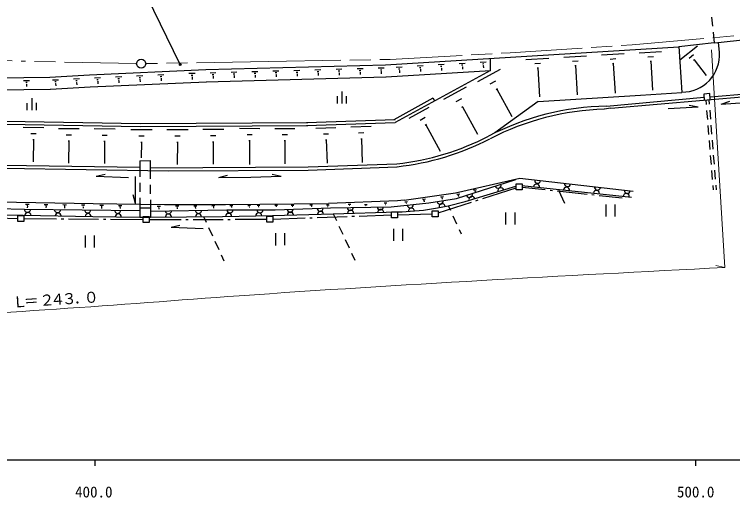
# Model space of a CAD drawing. Units: millimetres, scale not verified. Extents: x 40000 to 680000, y 20000 to 380000.
# Drawn here: x 454628 to 574153, y 198715 to 279121 of the extents above; entities that cross this region are included whole.
import ezdxf
from ezdxf.enums import TextEntityAlignment as Align

# ---------------------------------------------------------------- set-up
doc = ezdxf.new("R2010")
doc.units = ezdxf.units.MM
doc.header["$LTSCALE"] = 1000
doc.linetypes.add('CHAIN', pattern=[18.5, 12, -1.5, 3.5, -1.5])
for name, color, linetype, lineweight in [('M-BGD', 7, 'Continuous', 25), ('M-BMK', 2, 'CHAIN', 13), ('M-BMK-ROW', 30, 'Continuous', 25), ('M-BMK-SRVR', 3, 'Continuous', 25), ('M-STR-HTXT', 7, 'Continuous', 13), ('M-STR-STR1', 1, 'Continuous', 25), ('M-STR-STRC', 7, 'Continuous', 25), ('M-TTL-BAND', 7, 'Continuous', 25)]:
    doc.layers.add(name, color=color, linetype=linetype, lineweight=lineweight)
doc.styles.add('ＭＳ ゴシック', font='')
doc.styles.get('ＭＳ ゴシック').set_extended_font_data('MS Gothic')

msp = doc.modelspace()

# ---------------------------------------------------------------- linework, layer by layer
at = {"layer": 'M-BGD'}
for p, q in [((516377, 270734), (565204, 273718)), ((565204, 273778), (565702, 266128)), ((565208, 273718), (565204, 273718)), ((571081, 274380), (565208, 273718)), ((565346, 271575), (568288, 273871)), ((571081, 274380), (571082, 274375)), ((571955, 272814), (571813, 274456)), ((552317, 272363), (556082, 272587)), ((558575, 272740), (562320, 272964)), ((533833, 269790), (533871, 271803)), ((539739, 271619), (543545, 271843)), ((546038, 271996), (549823, 272220)), ((547501, 271317), (548452, 271378)), ((553779, 271693), (554721, 271755)), ((560028, 272070), (560959, 272131)), ((560419, 271340), (560660, 271360)), ((560540, 271350), (560825, 266533)), ((566908, 271847), (567639, 272419)), ((567640, 271477), (567820, 271618)), ((567730, 271547), (569735, 268976)), ((486504, 269922), (516377, 270734)), ((511650, 270098), (512652, 270129)), ((515155, 270202), (516157, 270223)), ((518150, 270335), (519151, 270396)), ((521644, 270549), (522646, 270610)), ((522045, 270269), (522286, 270289)), ((525149, 270763), (526141, 270824)), ((525540, 270483), (525780, 270503)), ((525650, 270193), (525711, 270193)), ((525681, 270193), (525701, 269802)), ((528634, 270967), (529635, 271028)), ((529025, 270697), (529275, 270707)), ((529145, 270407), (529205, 270407)), ((529175, 270407), (529196, 270016)), ((532129, 271181), (533120, 271242)), ((532520, 270911), (532770, 270921)), ((532630, 270610), (532690, 270620)), ((532660, 270620), (532691, 270230)), ((541212, 270940), (542163, 271001)), ((541613, 270199), (541854, 270219)), ((541734, 270209), (542019, 265422)), ((547902, 270586), (548142, 270596)), ((548022, 270596), (548308, 265729)), ((554171, 270963), (554411, 270983)), ((554291, 270973), (554586, 265986)), ((467137, 269062), (486504, 269922)), ((474979, 268909), (476000, 268960)), ((478504, 269083), (479525, 269134)), ((483671, 269319), (484692, 269340)), ((484062, 269019), (484312, 269029)), ((487186, 269412), (488177, 269443)), ((487567, 269132), (487807, 269133)), ((490681, 269516), (491662, 269537)), ((491052, 269226), (491302, 269236)), ((491152, 268936), (491222, 268936)), ((491192, 268936), (491203, 268545)), ((494166, 269610), (495157, 269641)), ((494547, 269320), (494797, 269330)), ((494647, 269029), (494707, 269030)), ((494677, 269030), (494687, 268639)), ((497661, 269704), (498652, 269735)), ((498042, 269423), (498292, 269424)), ((498142, 269123), (498202, 269123)), ((498172, 269123), (498182, 268743)), ((501156, 269807), (502147, 269838)), ((501536, 269517), (501787, 269527)), ((501637, 269227), (501707, 269227)), ((501667, 269227), (501677, 268836)), ((504651, 269901), (505652, 269932)), ((505031, 269621), (505282, 269621)), ((505142, 269321), (505202, 269321)), ((505172, 269321), (505182, 268930)), ((508155, 270005), (509147, 270036)), ((508536, 269715), (508787, 269725)), ((508637, 269414), (508697, 269414)), ((508667, 269414), (508677, 269024)), ((512031, 269808), (512282, 269819)), ((512142, 269518), (512202, 269518)), ((512172, 269518), (512182, 269117)), ((515536, 269912), (515787, 269912)), ((515637, 269612), (515707, 269612)), ((515677, 269612), (515687, 269211)), ((516499, 268741), (533833, 269790)), ((533833, 269790), (518009, 261152)), ((518540, 270065), (518791, 270076)), ((518661, 269765), (518721, 269775)), ((518691, 269775), (518711, 269374)), ((522156, 269979), (522216, 269989)), ((522186, 269979), (522206, 269588)), ((531762, 267936), (535545, 270002)), ((427041, 268159), (460528, 268684)), ((456152, 268119), (457154, 268130)), ((456533, 267819), (456784, 267829)), ((460949, 268204), (461951, 268255)), ((461340, 267924), (461591, 267934)), ((464454, 268378), (465456, 268429)), ((464845, 268098), (465095, 268108)), ((464956, 267797), (465016, 267808)), ((464986, 267808), (465006, 267397)), ((467230, 267059), (486597, 267920)), ((467959, 268562), (468970, 268603)), ((468350, 268272), (468600, 268282)), ((468460, 267971), (468520, 267981)), ((468490, 267981), (468511, 267561)), ((471464, 268735), (472485, 268787)), ((471865, 268445), (472115, 268456)), ((471975, 268145), (472035, 268155)), ((472005, 268145), (472026, 267735)), ((475380, 268619), (475630, 268640)), ((475490, 268319), (475550, 268329)), ((475520, 268319), (475541, 267898)), ((478905, 268793), (479155, 268813)), ((479015, 268493), (479075, 268503)), ((479045, 268493), (479066, 268062)), ((484162, 268718), (484232, 268718)), ((484192, 268718), (484213, 268308)), ((486556, 267920), (516429, 268731)), ((487667, 268832), (487727, 268832)), ((487697, 268832), (487708, 268452)), ((533805, 267577), (534746, 268089)), ((429486, 266199), (460560, 266681)), ((456634, 267529), (456694, 267529)), ((456664, 267529), (456674, 267128)), ((460650, 266692), (467260, 267059)), ((461451, 267634), (461511, 267634)), ((461481, 267634), (461501, 267233)), ((526086, 264996), (529870, 267062)), ((534777, 266637), (535017, 266767)), ((534897, 266697), (537386, 262133)), ((508317, 265485), (508318, 264283)), ((509118, 266287), (509120, 264284)), ((509921, 264285), (509920, 265487)), ((541769, 264601), (558803, 265690)), ((553898, 263502), (577780, 265579)), ((558803, 265690), (565702, 266128)), ((570349, 265942), (569348, 265851)), ((569348, 265851), (569439, 264850)), ((570430, 264941), (570349, 265942)), ((570390, 265391), (577740, 266040)), ((456724, 264374), (456725, 263172)), ((457524, 265176), (457526, 263173)), ((458327, 263174), (458326, 264376)), ((524284, 265154), (517768, 261592)), ((524284, 265154), (524534, 264724)), ((528120, 264627), (529071, 265149)), ((541769, 264601), (534584, 259386)), ((553187, 263862), (569398, 265320)), ((569439, 264850), (570430, 264941)), ((569689, 264880), (569751, 264118)), ((570190, 264920), (570251, 264163)), ((572254, 264191), (573675, 264684)), ((572254, 264191), (577601, 264577)), ((520341, 261855), (523664, 263671)), ((529102, 263687), (529332, 263817)), ((529212, 263757), (531710, 259193)), ((553898, 263502), (552797, 263350)), ((563402, 263461), (568399, 263717)), ((566926, 264026), (568399, 263717)), ((569831, 263121), (569951, 261626)), ((570331, 263167), (570452, 261672)), ((522134, 261537), (522965, 261998)), ((453196, 260846), (475608, 260488)), ((453205, 261346), (475608, 260989)), ((475598, 260989), (503468, 261117)), ((475608, 260488), (503478, 260616)), ((503237, 261107), (517998, 261653)), ((503248, 260606), (518009, 261152)), ((522986, 260706), (523196, 260827)), ((523096, 260767), (525494, 256373)), ((570032, 260629), (570152, 259134)), ((570532, 260675), (570653, 259180)), ((456100, 260338), (459515, 260321)), ((461949, 260133), (465414, 260117)), ((467908, 260109), (471413, 260083)), ((473996, 259965), (477542, 259949)), ((480005, 259992), (483540, 259975)), ((485994, 260018), (489459, 260001)), ((492072, 260164), (495477, 260148)), ((497961, 260140), (501316, 260123)), ((504791, 260167), (508105, 260291)), ((510619, 260383), (513984, 260507)), ((511922, 259413), (512763, 259444)), ((457373, 259308), (458234, 259298)), ((457695, 258276), (457905, 258277)), ((457795, 258276), (457779, 254561)), ((463242, 259093), (464113, 259084)), ((469221, 259049), (470092, 259040)), ((475319, 258895), (476211, 258896)), ((481328, 258921), (482209, 258922)), ((487287, 258978), (488158, 258968)), ((493345, 259134), (494196, 259135)), ((499214, 259120), (500055, 259121)), ((506073, 259217), (506895, 259248)), ((506415, 258236), (506625, 258246)), ((506525, 258246), (506669, 254381)), ((512273, 258422), (512484, 258422)), ((512383, 258422), (512528, 254477)), ((570733, 258183), (570854, 256688)), ((463563, 258052), (463784, 258052)), ((463674, 258052), (463657, 254337)), ((469542, 257998), (469762, 257998)), ((469652, 257998), (469636, 254293)), ((475651, 257834), (475871, 257834)), ((475761, 257834), (475744, 255240)), ((481650, 257860), (481880, 257860)), ((481760, 257860), (481744, 254165)), ((487608, 257926), (487828, 257927)), ((487718, 257926), (487702, 254181)), ((493657, 258113), (493867, 258113)), ((493767, 258113), (493741, 254167)), ((499525, 258119), (499735, 258119)), ((499635, 258119), (499609, 254263)), ((570233, 258137), (570353, 256642)), ((475494, 254769), (477226, 254781)), ((475494, 254769), (475496, 253197)), ((477226, 254781), (477238, 253169)), ((570433, 255645), (570554, 254150)), ((570934, 255691), (571055, 254196)), ((452873, 253555), (480303, 253112)), ((452882, 254055), (475495, 253698)), ((477238, 253600), (503505, 253726)), ((503505, 253726), (518266, 254272)), ((503516, 253226), (518287, 253772)), ((468256, 252178), (469718, 252520)), ((475496, 253197), (475500, 252113)), ((477238, 253169), (477244, 251774)), ((480303, 253112), (503516, 253226)), ((488646, 251969), (490087, 252381)), ((497548, 252529), (499010, 252180)), ((570634, 253153), (570755, 251658)), ((571135, 253199), (571256, 251704)), ((468256, 252178), (473614, 252004)), ((474760, 247628), (474766, 252125)), ((475505, 251113), (475512, 249613)), ((488646, 251969), (494003, 252054)), ((494003, 252054), (499010, 252180)), ((528045, 249425), (538718, 251860)), ((528216, 248464), (538067, 251649)), ((538718, 251860), (557617, 249716)), ((477248, 250774), (477254, 249274)), ((529629, 247995), (538068, 250517)), ((530999, 249919), (531509, 249990)), ((531209, 249789), (531339, 249809)), ((539070, 250648), (557318, 248714)), ((545189, 249853), (546183, 247721)), ((570835, 250661), (570896, 249900)), ((571336, 250707), (571397, 249950)), ((474760, 247628), (474378, 249080)), ((475516, 248613), (475521, 247529)), ((519474, 248235), (528045, 249425)), ((525522, 248772), (526043, 248842)), ((525733, 248642), (525863, 248652)), ((528236, 249195), (528746, 249266)), ((528446, 249065), (528576, 249085)), ((528516, 248915), (528546, 248915)), ((528536, 248915), (528546, 248795)), ((531280, 249649), (531310, 249649)), ((531300, 249649), (531320, 249529)), ((447310, 248041), (467730, 247651)), ((456494, 247560), (457105, 247550)), ((459608, 247513), (460199, 247503)), ((462703, 247466), (463284, 247456)), ((465787, 247419), (466368, 247410)), ((467730, 247651), (479617, 247473)), ((475521, 247529), (475522, 246868)), ((477259, 248274), (477265, 246880)), ((479617, 247473), (489772, 247493)), ((489772, 247493), (506886, 247651)), ((503822, 247448), (504263, 247458)), ((518392, 248124), (506886, 247651)), ((510181, 247534), (510622, 247535)), ((512905, 247487), (513346, 247497)), ((516190, 247751), (516620, 247771)), ((516360, 247631), (516470, 247641)), ((516410, 247501), (516430, 247511)), ((517352, 247121), (523620, 247748)), ((519474, 248235), (518392, 248124)), ((519594, 247944), (520025, 248005)), ((519775, 247835), (519885, 247855)), ((519835, 247714), (519865, 247714)), ((519845, 247714), (519855, 247704)), ((522518, 248348), (523029, 248419)), ((522729, 248218), (522859, 248238)), ((522799, 248068), (522829, 248078)), ((522819, 248078), (522839, 247928)), ((523620, 247748), (528216, 248464)), ((525803, 248492), (525843, 248492)), ((525823, 248492), (525843, 248371)), ((526836, 247271), (529629, 247995)), ((553053, 247478), (553055, 245475)), ((554555, 247479), (554557, 245477)), ((450366, 246832), (456305, 246698)), ((456305, 246698), (475522, 246478)), ((456724, 247380), (456875, 247380)), ((456775, 247199), (456815, 247200)), ((456795, 247200), (456785, 246949)), ((459829, 247333), (459969, 247333)), ((459879, 247153), (459919, 247153)), ((459899, 247153), (459889, 246922)), ((462913, 247286), (463064, 247286)), ((462974, 247116), (463004, 247116)), ((462994, 247116), (462984, 246895)), ((466008, 247249), (466148, 247239)), ((466058, 247069), (466088, 247069)), ((466068, 247069), (466068, 246868)), ((468872, 247372), (469433, 247363)), ((469082, 247202), (469223, 247192)), ((469133, 247032), (469163, 247032)), ((469153, 247032), (469143, 246832)), ((471936, 247325), (472497, 247316)), ((472147, 247155), (472287, 247155)), ((472197, 246985), (472227, 246985)), ((472217, 246985), (472207, 246805)), ((477265, 246880), (475522, 246868)), ((475522, 246868), (475524, 245376)), ((477265, 246880), (477266, 245398)), ((477265, 246379), (490003, 246592)), ((478386, 247212), (478947, 247222)), ((478596, 247051), (478736, 247052)), ((478657, 246881), (478687, 246881)), ((478667, 246881), (478667, 246711)), ((481450, 247245), (481981, 247245)), ((481651, 247085), (481781, 247085)), ((481701, 246924), (481731, 246924)), ((481721, 246924), (481721, 246774)), ((484485, 247268), (485005, 247268)), ((484675, 247118), (484805, 247118)), ((484725, 246958), (484765, 246958)), ((484745, 246958), (484745, 246837)), ((487499, 247291), (488000, 247301)), ((487689, 247141), (487819, 247141)), ((487739, 246991), (487770, 247001)), ((487760, 246991), (487760, 246901)), ((490003, 246592), (498015, 246601)), ((490503, 247314), (490984, 247324)), ((490684, 247174), (490804, 247174)), ((490734, 247034), (490764, 247034)), ((490744, 247034), (490744, 246964)), ((493487, 247347), (493948, 247348)), ((493658, 247207), (493778, 247207)), ((493708, 247067), (493738, 247067)), ((493718, 247067), (493718, 247027)), ((495020, 247359), (495470, 247359)), ((495190, 247229), (495310, 247229)), ((495240, 247088), (495260, 247088)), ((495250, 247088), (495250, 247058)), ((497974, 247392), (498414, 247402)), ((498015, 246601), (507258, 246920)), ((498144, 247262), (498254, 247262)), ((498184, 247132), (498214, 247132)), ((498194, 247132), (498194, 247122)), ((500698, 247354), (501138, 247355)), ((500868, 247224), (500978, 247225)), ((500908, 247084), (500938, 247084)), ((500918, 247084), (500918, 247074)), ((503993, 247318), (504103, 247318)), ((504033, 247188), (504063, 247188)), ((504053, 247188), (504053, 247178)), ((506546, 247410), (506987, 247411)), ((506717, 247280), (506827, 247281)), ((506757, 247140), (506787, 247150)), ((506767, 247150), (506767, 247130)), ((507258, 246920), (517352, 247121)), ((507679, 245949), (518294, 246261)), ((510352, 247404), (510462, 247404)), ((510392, 247274), (510422, 247274)), ((510402, 247274), (510402, 247254)), ((513066, 247357), (513176, 247357)), ((513116, 247227), (513136, 247227)), ((513126, 247227), (513126, 247217)), ((518294, 246261), (519155, 246282)), ((519155, 246282), (520477, 246353)), ((520477, 246353), (522730, 246566)), ((522730, 246566), (525013, 246949)), ((524144, 245425), (524143, 246427)), ((525013, 246949), (526836, 247271)), ((526836, 247271), (527177, 246525)), ((445830, 245826), (456085, 245707)), ((456085, 245707), (467682, 245478)), ((467682, 245478), (475524, 245376)), ((475524, 245376), (477266, 245398)), ((477266, 245398), (489283, 245490)), ((486089, 245507), (486534, 244545)), ((489283, 245490), (497565, 245639)), ((497565, 245639), (507679, 245949)), ((507679, 245949), (508206, 244816)), ((527593, 245616), (528216, 244252)), ((536380, 246169), (536382, 244166)), ((537883, 246171), (537885, 244168)), ((480713, 243689), (482174, 244031)), ((508628, 243909), (509260, 242549)), ((480713, 243689), (486071, 243514)), ((486954, 243638), (487585, 242277)), ((498059, 242695), (498061, 240692)), ((499561, 242697), (499563, 240694)), ((517716, 243456), (517718, 241453)), ((519218, 243458), (519220, 241455)), ((528632, 243342), (528973, 242596)), ((466404, 242322), (466406, 240319)), ((467906, 242324), (467908, 240321)), ((509682, 241642), (510314, 240282)), ((488005, 241370), (488635, 240009)), ((489056, 239101), (489501, 238140)), ((510735, 239375), (511262, 238242))]:
    msp.add_line(p, q, dxfattribs=at)
for centre, radius, start, end in [((565786, 272367), 6179, 269.1247, 4.13823), ((554154, 218948), 44925, 91.22191, 117.2956), ((554154, 218948), 44424, 91.73902, 117.2956), ((513485, 297820), 43813, 276.26152, 297.23963), ((513485, 297820), 44314, 276.26152, 297.23963), ((541703, 251522), 501, 173.51201, 353.51201), ((546680, 250956), 501, 173.51201, 353.51201), ((535114, 250694), 501, 197.90997, 17.90997), ((535556, 249773), 501, 16.69843, 196.69843), ((541524, 250380), 501, 353.97602, 173.97602), ((546501, 249855), 501, 353.97602, 173.97602), ((551479, 249329), 501, 353.97602, 173.97602), ((551658, 250391), 501, 173.51201, 353.51201), ((556626, 249825), 501, 173.51201, 353.51201), ((530359, 249157), 501, 197.90997, 17.90997), ((530770, 248326), 501, 17.21359, 196.18327), ((556447, 248823), 501, 352.03315, 175.9189), ((520516, 247435), 501, 185.65773, 5.65773), ((525493, 248041), 501, 188.84732, 8.84732), ((525814, 247120), 501, 6.76633, 193.36899), ((456805, 246689), 501, 179.33269, 359.33269), ((461813, 246634), 501, 179.33269, 359.33269), ((466820, 246579), 501, 179.33269, 359.33269), ((471827, 246514), 501, 179.33269, 359.33269), ((480269, 246432), 501, 180.92752, 0.92752), ((485276, 246508), 501, 180.92752, 0.92752), ((490504, 246593), 501, 180.05839, 0.05839), ((495511, 246598), 501, 180.05839, 0.05839), ((500508, 246683), 501, 181.98886, 1.98886), ((500569, 245732), 501, 1.76075, 181.76075), ((505515, 246859), 501, 181.98886, 1.98886), ((505576, 245887), 501, 1.76075, 181.76075), ((510522, 246984), 501, 181.18432, 1.18432), ((510583, 246033), 501, 1.68332, 181.68332), ((515529, 247089), 501, 181.18432, 1.18432), ((515590, 246178), 501, 1.68332, 181.68332), ((520698, 246383), 501, 4.77435, 184.79333), ((456896, 245657), 501, 2.22071, 175.54379), ((461904, 245562), 501, 2.22071, 175.54379), ((466911, 245467), 501, 1.25725, 176.50726), ((471918, 245412), 501, 1.03946, 177.5375), ((480270, 245421), 501, 0.43596, 180.43596), ((485278, 245456), 501, 0.43596, 180.43596), ((490285, 245511), 501, 1.01961, 181.01961), ((495292, 245596), 501, 1.01961, 181.01961)]:
    msp.add_arc(centre, radius, start, end, dxfattribs=at)
at = {"layer": 'M-BMK'}
for p, q in [((557422, 274061), (576037, 275692)), ((537144, 272738), (557422, 274061)), ((517167, 271626), (537144, 272738)), ((437271, 272015), (456490, 271334)), ((474977, 270922), (456490, 271334)), ((496938, 271295), (517167, 271626)), ((496938, 271295), (476479, 270924))]:
    msp.add_line(p, q, dxfattribs=at)
at = {"layer": 'M-BMK-ROW'}
for p, q in [((532583, 248484), (538119, 250267)), ((538118, 250928), (539119, 250929)), ((538119, 249926), (538118, 250928)), ((539121, 249927), (538119, 249926)), ((539119, 250929), (539121, 249927)), ((539120, 250378), (542969, 249963)), ((543764, 249877), (544162, 249834)), ((544957, 249748), (549929, 249212)), ((550724, 249126), (551122, 249083)), ((551917, 248997), (555766, 248582)), ((525144, 246087), (530680, 247870)), ((531441, 248116), (531822, 248238)), ((517363, 246280), (518364, 246281)), ((517364, 245278), (517363, 246280)), ((518364, 246281), (518365, 245279)), ((524143, 246427), (525144, 246428)), ((525144, 246428), (525145, 245427)), ((449898, 245320), (455184, 245155)), ((455184, 245636), (456185, 245637)), ((455185, 244634), (455184, 245636)), ((456185, 245637), (456186, 244635)), ((456186, 245136), (461635, 245100)), ((462435, 245095), (462835, 245093)), ((463635, 245087), (468635, 245055)), ((469435, 245049), (469835, 245047)), ((470635, 245042), (476085, 245006)), ((476084, 245497), (477086, 245498)), ((476085, 244495), (476084, 245497)), ((477086, 245498), (477087, 244496)), ((491365, 245019), (496644, 245027)), ((496644, 245528), (497645, 245529)), ((496645, 244526), (496644, 245528)), ((497645, 245529), (497646, 244527)), ((497646, 245048), (503008, 245241)), ((503807, 245270), (504207, 245285)), ((505006, 245313), (510003, 245494)), ((510802, 245522), (511202, 245537)), ((512002, 245566), (517363, 245759)), ((518365, 245279), (517364, 245278)), ((518365, 245790), (524143, 245916)), ((525145, 245427), (524144, 245425)), ((456186, 244635), (455185, 244634)), ((477087, 244496), (476085, 244495)), ((477086, 244997), (482365, 245005)), ((483165, 245006), (483565, 245007)), ((484365, 245008), (489365, 245016)), ((490165, 245017), (490565, 245018)), ((497646, 244527), (496645, 244526))]:
    msp.add_line(p, q, dxfattribs=at)
at = {"layer": 'M-BMK-SRVR'}
msp.add_line((460528, 268684), (467137, 269062), dxfattribs=at)
msp.add_circle((475728, 270913), 751, dxfattribs=at)
at = {"layer": 'M-STR-HTXT'}
for p in [(570622, 273243), (571360, 237312)]:
    msp.add_line(p, (572832, 237013), dxfattribs=at)
msp.add_open_spline([(322406, 232281), (358681, 229839), (394956, 227396), (431180, 228500), (451482, 229118), (471769, 230851), (492061, 232293), (518977, 234207), (545905, 235610), (572832, 237013)], degree=3, knots=[0, 0, 0, 0, 1, 1, 1, 2, 2, 2, 3, 3, 3, 3], dxfattribs=at)
at = {"layer": 'M-STR-STR1'}
for p, q in [((570624, 278663), (570783, 277172)), ((570889, 276178), (571081, 274380)), ((571212, 274395), (576859, 274972)), ((571212, 274395), (571081, 274380))]:
    msp.add_line(p, q, dxfattribs=at)
at = {"layer": 'M-STR-STRC'}
for p, q in [((482167, 270899), (454128, 328614)), ((482197, 270729), (482267, 270799))]:
    msp.add_line(p, q, dxfattribs=at)
for radius in [140, 110, 80.1, 50.1, 20]:
    msp.add_circle((482227, 270769), radius, dxfattribs=at)
at = {"layer": 'M-TTL-BAND'}
for p, q in [((40000, 205000), (579000, 205000)), ((468000, 205000), (468000, 204000)), ((568000, 205000), (568000, 204000))]:
    msp.add_line(p, q, dxfattribs=at)

# ---------------------------------------------------------------- texts
at = {"layer": 'M-STR-HTXT', "style": 'ＭＳ ゴシック'}
for s, p in [('Ｌ', (454399, 229772)), ('＝', (456272, 229894)), ('２', (458905, 230047)), ('４', (460678, 230159)), ('３', (462600, 230281)), ('０', (466255, 230505)), ('．', (464573, 230393))]:
    msp.add_text(s, height=1833, rotation=3.495, dxfattribs=at).set_placement(p, align=Align.BOTTOM_LEFT)
at = {"layer": 'M-TTL-BAND', "style": 'ＭＳ ゴシック'}
for s, p in [('400.0', (467844, 198195)), ('500.0', (568000, 198195))]:
    msp.add_text(s, height=1833, dxfattribs=at).set_placement(p, align=Align.BOTTOM_CENTER)

doc.saveas('drawing.dxf')
